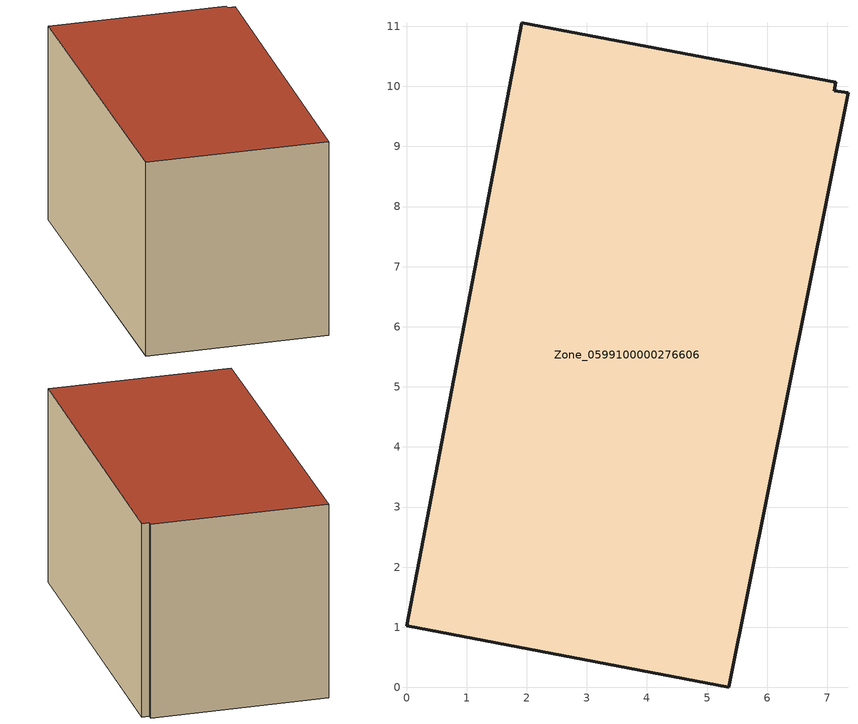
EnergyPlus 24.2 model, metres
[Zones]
Zone_0599100000276606
 floor ground (C_G): 0,1.03 1.92,11.06 7.14,10.06 7.12,9.93 7.34,9.89 5.36,0 z0
 wall outside (C_F): 1.92,11.06 0,1.03 5.36,0 7.34,9.89 7.12,9.93 7.14,10.06 1.92,11.06 z0:6.05
 roof outside (C_R): 0,1.03 5.36,0 7.34,9.89 7.12,9.93 7.14,10.06 1.92,11.06 z6.05
[BUILDING]
Pand.0599100000276606: North Axis=0; Terrain=City; Loads Convergence Tolerance Value=0.04; Temperature Convergence Tolerance Value=0.4; Solar Distribution=FullExterior; Maximum Number of Warmup Days=25; Minimum Number of Warmup Days=1
[Site:Location]
Rotterdam.The.Hague.AP_ZH_NLD Design_Conditions: Latitude=51.96; Longitude=4.45; Time Zone=1; Elevation=-4.5
[SITE:GROUNDTEMPERATURE:BUILDINGSURFACE]
18, 18, 18, 18, 18, 18, 18, 18, 18, 18, 18, 18
[MATERIAL] Thermal Absorptance=0.9; Solar Absorptance=0.7; Visible Absorptance=0.7
Name | Roughness | Thickness | Conductivity | Density | Specific Heat
G.TI.1946-1964 | MediumSmooth | 0.15 | 1 | 540 | 1210
F.TI.1946-1964 | Rough | 0.3 | 0.857143 | 1920 | 840
R.TI.1946-1964 | MediumRough | 0.2 | 0.277778 | 1500 | 1000
[CONSTRUCTION]
C_G: G.TI.1946-1964
C_F: F.TI.1946-1964
C_R: R.TI.1946-1964
[ZONE]
Zone_0599100000276606: Type=1; Multiplier=1; Ceiling Height=Autocalculate; Volume=Autocalculate; Floor Area=autocalculate; Part of Total Floor Area=Yes
[ZONEINFILTRATION:DESIGNFLOWRATE]
Infil_Zone_0599100000276606: Zone or ZoneList or Space or SpaceList=Zone_0599100000276606; Schedule=AlwaysOn; Design Flow Rate Calculation Method=Flow/Area; Flow Rate per Floor Area=0.003; Constant Term Coefficient=1; Temperature Term Coefficient=0; Velocity Term Coefficient=0; Velocity Squared Term Coefficient=0
[HVACTEMPLATE:ZONE:IDEALLOADSAIRSYSTEM]
Zone_0599100000276606: Maximum Heating Supply Air Temperature=50; Minimum Cooling Supply Air Temperature=13; Maximum Heating Supply Air Humidity Ratio=0.0156; Minimum Cooling Supply Air Humidity Ratio=0.0077; Heating Limit=NoLimit; Cooling Limit=NoLimit; Dehumidification Control Type=ConstantSensibleHeatRatio; Cooling Sensible Heat Ratio=0.7; Dehumidification Setpoint=60; Humidification Control Type=None; Humidification Setpoint=30; Outdoor Air Method=None; Outdoor Air Flow Rate per Person=0.00944; Outdoor Air Flow Rate per Zone Floor Area=0; Outdoor Air Flow Rate per Zone=0; Demand Controlled Ventilation Type=None; Outdoor Air Economizer Type=NoEconomizer; Heat Recovery Type=None; Sensible Heat Recovery Effectiveness=0.7; Latent Heat Recovery Effectiveness=0.65
[ZONECONTROL:THERMOSTAT]
ThermostatControl_Zone_0599100000276606: Zone or ZoneList=Zone_0599100000276606; Control Type Schedule=DualSetpointControlType; Control 1=Thermostat_Zone_0599100000276606; Temperature Difference Between Cutout And Setpoint=0
[THERMOSTATSETPOINT:DUALSETPOINT]
Thermostat_Zone_0599100000276606: Heating Setpoint Temperature Schedule=HeatingSetpoint_Zone_0599100000276606; Cooling Setpoint Temperature Schedule=CoolingSetpoint_Zone_0599100000276606
[SCHEDULE:COMPACT]
HeatingSetpoint_Zone_0599100000276606: Through: 12/31, For: AllDays, Until: 24:00, 21
CoolingSetpoint_Zone_0599100000276606: Through: 12/31, For: AllDays, Until: 24:00, 24
DualSetpointControlType: Through: 12/31, For: AllDays, Until: 24:00, 4
AlwaysOn: Through: 12/31, For: AllDays, Until: 24:00, 1
